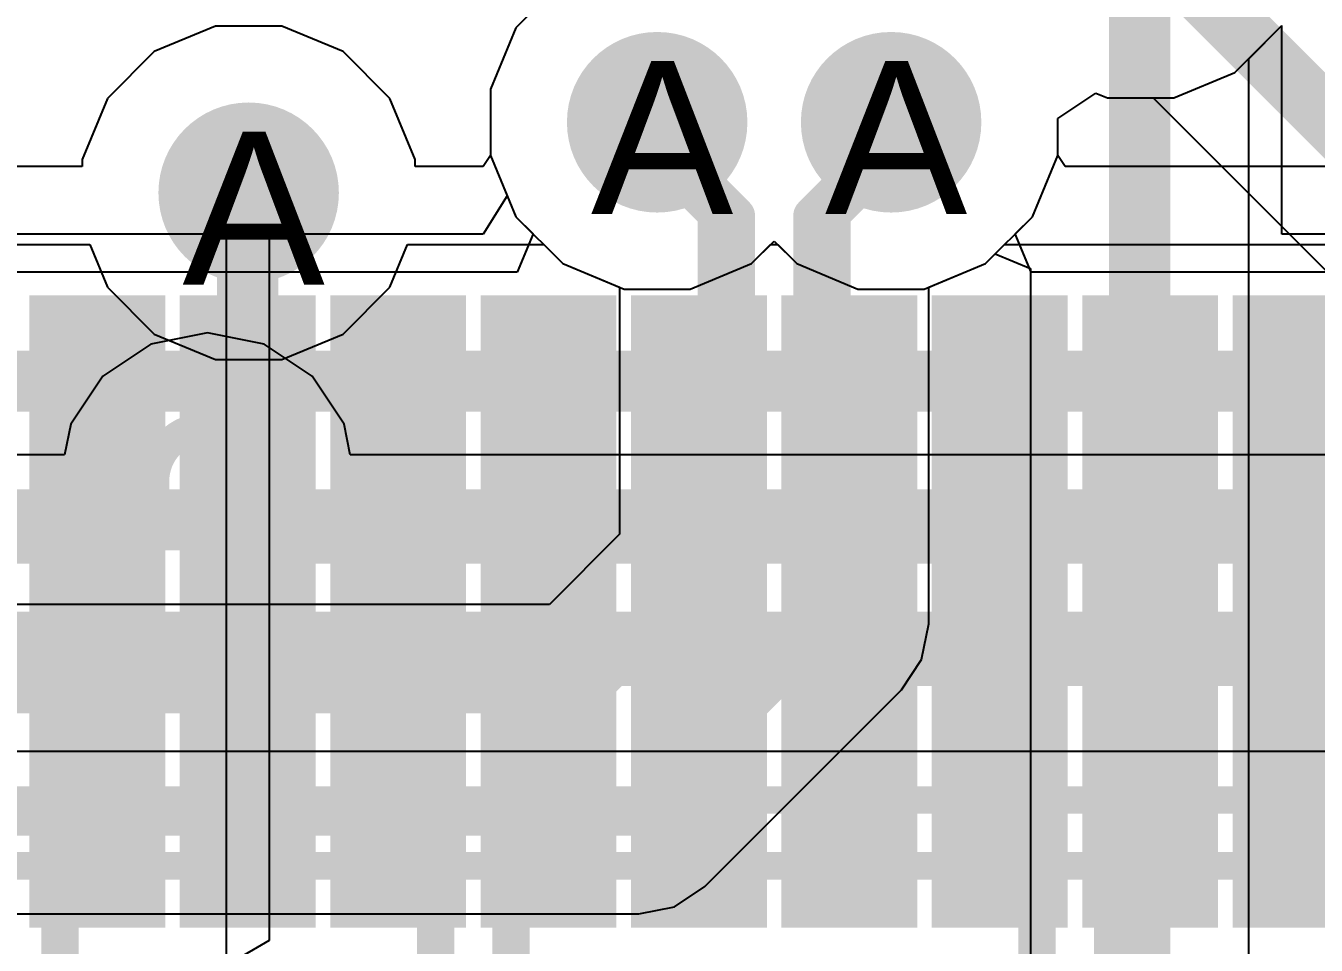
# Model space of a CAD drawing. Header units: inches. Extents: x 0 to 5271, y 0 to 5417.
# Drawn here: x 88.547 to 92.837, y 78.317 to 81.372 of the extents above; entities that cross this region are included whole.
import ezdxf

# ---------------------------------------------------------------- set-up
doc = ezdxf.new("R2010")
doc.units = ezdxf.units.IN
for name, color, linetype in [('Bottom Layer', 5, 'Continuous'), ('Drill Drawing', 1, 'Continuous'), ('L2_GND1', 16, 'Continuous'), ('L3_SIG1', 76, 'Continuous'), ('L4_PWR', 90, 'Continuous'), ('L5_GND2', 156, 'Continuous'), ('L6_SIG2', 130, 'Continuous'), ('L7_GND3', 216, 'Continuous'), ('Top Layer', 1, 'Continuous'), ('Top Paste', 8, 'Continuous'), ('Top Solder', 216, 'Continuous'), ('Via Holes', 16, 'Continuous')]:
    doc.layers.add(name, color=color, linetype=linetype)
doc.styles.add('Arial', font='', dxfattribs={"height": 0.2})
doc.styles.get('Arial').set_extended_font_data('Arial')

# ---------------------------------------------------------------- blocks, each defined once
blk = doc.blocks.new('AS0B826_S78B_7H_23')
at = {"layer": 'Top Layer'}
for points in [[(14.5752, 26.381), (14.9252, 26.381), (14.9252, 24.381), (14.5752, 24.381)], [(15.0751, 26.381), (15.4251, 26.381), (15.4251, 24.381), (15.0751, 24.381)], [(15.5752, 26.381), (15.9252, 26.381), (15.9252, 24.381), (15.5752, 24.381)], [(16.0751, 26.381), (16.4251, 26.381), (16.4251, 24.381), (16.0751, 24.381)], [(16.5752, 26.381), (16.9252, 26.381), (16.9252, 24.381), (16.5752, 24.381)], [(17.0751, 26.381), (17.4251, 26.381), (17.4251, 24.381), (17.0751, 24.381)], [(17.5749, 26.381), (17.9249, 26.381), (17.9249, 24.381), (17.5749, 24.381)], [(18.0751, 26.381), (18.4251, 26.381), (18.4251, 24.381), (18.0751, 24.381)], [(18.5752, 26.381), (18.9252, 26.381), (18.9252, 24.381), (18.5752, 24.381)]]:
    blk.add_hatch(color=1, dxfattribs=at).paths.add_polyline_path(points)
at = {"layer": 'Top Paste'}
for points in [[(14.5752, 26.381), (14.9252, 26.381), (14.9252, 24.381), (14.5752, 24.381)], [(15.0751, 26.381), (15.4251, 26.381), (15.4251, 24.381), (15.0751, 24.381)], [(15.5752, 26.381), (15.9252, 26.381), (15.9252, 24.381), (15.5752, 24.381)], [(16.0751, 26.381), (16.4251, 26.381), (16.4251, 24.381), (16.0751, 24.381)], [(16.5752, 26.381), (16.9252, 26.381), (16.9252, 24.381), (16.5752, 24.381)], [(17.0751, 26.381), (17.4251, 26.381), (17.4251, 24.381), (17.0751, 24.381)], [(17.5749, 26.381), (17.9249, 26.381), (17.9249, 24.381), (17.5749, 24.381)], [(18.0751, 26.381), (18.4251, 26.381), (18.4251, 24.381), (18.0751, 24.381)], [(18.5752, 26.381), (18.9252, 26.381), (18.9252, 24.381), (18.5752, 24.381)]]:
    blk.add_hatch(color=8, dxfattribs=at).paths.add_polyline_path(points)
at = {"layer": 'Top Solder'}
for points in [[(14.5244, 26.4318), (14.976, 26.4318), (14.976, 24.3302), (14.5244, 24.3302)], [(15.0243, 26.4318), (15.4759, 26.4318), (15.4759, 24.3302), (15.0243, 24.3302)], [(15.5244, 26.4318), (15.976, 26.4318), (15.976, 24.3302), (15.5244, 24.3302)], [(16.0243, 26.4318), (16.4759, 26.4318), (16.4759, 24.3302), (16.0243, 24.3302)], [(16.5244, 26.4318), (16.976, 26.4318), (16.976, 24.3302), (16.5244, 24.3302)], [(17.0243, 26.4318), (17.4759, 26.4318), (17.4759, 24.3302), (17.0243, 24.3302)], [(17.5241, 26.4318), (17.9757, 26.4318), (17.9757, 24.3302), (17.5241, 24.3302)], [(18.0243, 26.4318), (18.4759, 26.4318), (18.4759, 24.3302), (18.0243, 24.3302)], [(18.5244, 26.4318), (18.976, 26.4318), (18.976, 24.3302), (18.5244, 24.3302)]]:
    blk.add_hatch(color=216, dxfattribs=at).paths.add_polyline_path(points)

msp = doc.modelspace()

# ---------------------------------------------------------------- hatches: boundary and pattern name
at = {"layer": 'Bottom Layer'}
h = msp.add_hatch(color=5, dxfattribs=at)
edge = h.paths.add_edge_path()
edge.add_arc((90.6456, 81.0514), 0.3, 0, 360)
h = msp.add_hatch(color=5, dxfattribs=at)
edge = h.paths.add_edge_path()
edge.add_arc((91.4234, 81.0514), 0.3, 0, 360)
h = msp.add_hatch(color=5, dxfattribs=at)
edge = h.paths.add_edge_path()
edge.add_arc((89.2875, 80.8171), 0.3, 0, 360)
at = {"layer": 'L2_GND1'}
h = msp.add_hatch(color=16, dxfattribs=at)
edge = h.paths.add_edge_path()
edge.add_arc((90.6456, 81.0514), 0.3, 0, 360)
h = msp.add_hatch(color=16, dxfattribs=at)
edge = h.paths.add_edge_path()
edge.add_arc((91.4234, 81.0514), 0.3, 0, 360)
h = msp.add_hatch(color=16, dxfattribs=at)
edge = h.paths.add_edge_path()
edge.add_arc((89.2875, 80.8171), 0.3, 0, 360)
at = {"layer": 'L3_SIG1'}
h = msp.add_hatch(color=76, dxfattribs=at)
edge = h.paths.add_edge_path()
edge.add_arc((90.6456, 81.0514), 0.3, 0, 360)
h = msp.add_hatch(color=76, dxfattribs=at)
edge = h.paths.add_edge_path()
edge.add_arc((91.4234, 81.0514), 0.3, 0, 360)
h = msp.add_hatch(color=76, dxfattribs=at)
edge = h.paths.add_edge_path()
edge.add_arc((89.2875, 80.8171), 0.3, 0, 360)
at = {"layer": 'L4_PWR'}
h = msp.add_hatch(color=90, dxfattribs=at)
edge = h.paths.add_edge_path()
edge.add_arc((90.6456, 81.0514), 0.3, 0, 360)
h = msp.add_hatch(color=90, dxfattribs=at)
edge = h.paths.add_edge_path()
edge.add_arc((91.4234, 81.0514), 0.3, 0, 360)
h = msp.add_hatch(color=90, dxfattribs=at)
edge = h.paths.add_edge_path()
edge.add_arc((89.2875, 80.8171), 0.3, 0, 360)
at = {"layer": 'L5_GND2'}
h = msp.add_hatch(color=156, dxfattribs=at)
edge = h.paths.add_edge_path()
edge.add_arc((90.6456, 81.0514), 0.3, 0, 360)
h = msp.add_hatch(color=156, dxfattribs=at)
edge = h.paths.add_edge_path()
edge.add_arc((91.4234, 81.0514), 0.3, 0, 360)
h = msp.add_hatch(color=156, dxfattribs=at)
edge = h.paths.add_edge_path()
edge.add_arc((89.2875, 80.8171), 0.3, 0, 360)
at = {"layer": 'L6_SIG2'}
h = msp.add_hatch(color=130, dxfattribs=at)
edge = h.paths.add_edge_path()
edge.add_arc((90.6456, 81.0514), 0.3, 0, 360)
h = msp.add_hatch(color=130, dxfattribs=at)
edge = h.paths.add_edge_path()
edge.add_arc((91.4234, 81.0514), 0.3, 0, 360)
h = msp.add_hatch(color=130, dxfattribs=at)
edge = h.paths.add_edge_path()
edge.add_arc((89.2875, 80.8171), 0.3, 0, 360)
at = {"layer": 'L7_GND3'}
h = msp.add_hatch(color=216, dxfattribs=at)
edge = h.paths.add_edge_path()
edge.add_arc((90.6456, 81.0514), 0.3, 0, 360)
h = msp.add_hatch(color=216, dxfattribs=at)
edge = h.paths.add_edge_path()
edge.add_arc((91.4234, 81.0514), 0.3, 0, 360)
h = msp.add_hatch(color=216, dxfattribs=at)
edge = h.paths.add_edge_path()
edge.add_arc((89.2875, 80.8171), 0.3, 0, 360)
at = {"layer": 'Top Layer'}
h = msp.add_hatch(color=1, dxfattribs=at)
edge = h.paths.add_edge_path()
edge.add_arc((90.6456, 81.0514), 0.3, 0, 360)
h = msp.add_hatch(color=1, dxfattribs=at)
edge = h.paths.add_edge_path()
edge.add_arc((91.4234, 81.0514), 0.3, 0, 360)
h = msp.add_hatch(color=1, dxfattribs=at)
edge = h.paths.add_edge_path()
edge.add_arc((89.2875, 80.8171), 0.3, 0, 360)
at = {"layer": 'Via Holes'}
h = msp.add_hatch(color=7, dxfattribs=at)
edge = h.paths.add_edge_path()
edge.add_arc((90.6456, 81.0514), 0.15, 0, 360)
h = msp.add_hatch(color=7, dxfattribs=at)
edge = h.paths.add_edge_path()
edge.add_arc((91.4234, 81.0514), 0.15, 0, 360)
h = msp.add_hatch(color=7, dxfattribs=at)
edge = h.paths.add_edge_path()
edge.add_arc((89.2875, 80.8171), 0.15, 0, 360)

# ---------------------------------------------------------------- linework, layer by layer
at = {"layer": 'Bottom Layer'}
for p, q in [((90.3318, 81.5211), (90.176, 81.3652)), ((90.176, 81.3652), (90.0916, 81.1616)), ((92.6122, 81.2623), (92.7225, 81.3726)), ((92.6122, 76.5065), (92.6122, 81.2623)), ((90.0916, 81.1616), (90.0916, 80.9412)), ((90.0916, 80.9412), (90.176, 80.7376)), ((90.176, 80.7376), (90.3318, 80.5817)), ((90.9594, 80.5817), (91.0345, 80.6568)), ((91.0345, 80.6568), (91.1096, 80.5817)), ((91.7372, 80.5817), (91.7697, 80.6142)), ((91.7697, 80.6142), (91.8871, 80.5656)), ((90.3318, 80.5817), (90.5354, 80.4974)), ((90.7558, 80.4974), (90.9594, 80.5817)), ((91.1096, 80.5817), (91.3132, 80.4974)), ((91.5336, 80.4974), (91.7372, 80.5817)), ((91.8871, 80.5656), (91.8871, 76.5129)), ((90.5354, 80.4974), (90.7558, 80.4974)), ((91.3132, 80.4974), (91.5336, 80.4974))]:
    msp.add_line(p, q, dxfattribs=at)
msp.add_lwpolyline([(92.2496, 76.092, 0.2032, 0.2032, 0), (92.2496, 81.6832, 0.2032, 0.2032, 0)], format="xyseb", dxfattribs=at)
at = {"layer": 'L2_GND1'}
for p, q in [((90.3318, 81.5211), (90.176, 81.3652)), ((90.176, 81.3652), (90.0916, 81.1616)), ((92.5666, 81.2167), (92.7225, 81.3726)), ((92.363, 81.1324), (92.5666, 81.2167)), ((90.0916, 81.1616), (90.0916, 80.9412)), ((91.9774, 81.0634), (92.1044, 81.1482)), ((92.1044, 81.1482), (92.1426, 81.1324)), ((92.1426, 81.1324), (92.363, 81.1324)), ((91.9774, 80.9412), (91.9774, 81.0634)), ((90.0916, 80.9412), (90.176, 80.7376)), ((91.8931, 80.7376), (91.9774, 80.9412)), ((90.176, 80.7376), (90.3318, 80.5817)), ((91.7372, 80.5817), (91.8931, 80.7376)), ((90.3318, 80.5817), (90.5205, 80.5036)), ((91.5485, 80.5036), (91.7372, 80.5817)), ((90.5205, 80.5036), (90.5205, 79.6824)), ((91.5485, 79.3854), (91.5485, 80.5036)), ((90.5205, 79.6824), (90.2873, 79.4492)), ((90.2873, 79.4492), (86.8733, 79.4492)), ((91.5248, 79.2664), (91.5485, 79.3854)), ((91.4575, 79.1656), (91.5248, 79.2664)), ((90.8041, 78.5123), (91.4575, 79.1656)), ((90.7033, 78.4449), (90.8041, 78.5123)), ((87.1704, 78.4213), (90.5844, 78.4213)), ((90.5844, 78.4213), (90.7033, 78.4449))]:
    msp.add_line(p, q, dxfattribs=at)
for points in [[(90.6456, 80.9284, 0.1016, 0.1016, 0), (90.6456, 81.0514, 0.1016, 0.1016, 0)], [(91.4234, 80.9284, 0.1016, 0.1016, 0), (91.4234, 81.0514, 0.1016, 0.1016, 0)], [(90.6456, 80.9284, 0.1016, 0.1016, 0), (90.8313, 80.7427, 0.1016, 0.1016, 0)], [(91.2377, 80.7427, 0.1016, 0.1016, 0), (91.4234, 80.9284, 0.1016, 0.1016, 0)], [(90.8313, 79.5537, 0.1016, 0.1016, 0), (90.8313, 80.7427, 0.1016, 0.1016, 0)], [(91.2377, 79.3854, 0.1016, 0.1016, 0), (91.2377, 80.7427, 0.1016, 0.1016, 0)], [(90.416, 79.1384, 0.1016, 0.1016, 0), (90.8313, 79.5537, 0.1016, 0.1016, 0)], [(90.5844, 78.732, 0.1016, 0.1016, 0), (91.2377, 79.3854, 0.1016, 0.1016, 0)], [(86.8733, 79.1384, 0.1016, 0.1016, 0), (90.416, 79.1384, 0.1016, 0.1016, 0)], [(87.0416, 78.732, 0.1016, 0.1016, 0), (90.5844, 78.732, 0.1016, 0.1016, 0)]]:
    msp.add_lwpolyline(points, format="xyseb", dxfattribs=at)
for points in [[(90.6202, 81.0514, 0.0508, 0.0508, 1), (90.671, 81.0514, 0.0508, 0.0508, 1)], [(91.398, 81.0514, 0.0508, 0.0508, 1), (91.4488, 81.0514, 0.0508, 0.0508, 1)], [(90.6202, 80.9284, 0.0508, 0.0508, 1), (90.671, 80.9284, 0.0508, 0.0508, 1)], [(90.6202, 80.9284, 0.0508, 0.0508, 1), (90.671, 80.9284, 0.0508, 0.0508, 1)], [(91.398, 80.9284, 0.0508, 0.0508, 1), (91.4488, 80.9284, 0.0508, 0.0508, 1)], [(91.398, 80.9284, 0.0508, 0.0508, 1), (91.4488, 80.9284, 0.0508, 0.0508, 1)], [(90.8059, 80.7427, 0.0508, 0.0508, 1), (90.8567, 80.7427, 0.0508, 0.0508, 1)], [(90.8059, 80.7427, 0.0508, 0.0508, 1), (90.8567, 80.7427, 0.0508, 0.0508, 1)], [(91.2123, 80.7427, 0.0508, 0.0508, 1), (91.2631, 80.7427, 0.0508, 0.0508, 1)], [(91.2123, 80.7427, 0.0508, 0.0508, 1), (91.2631, 80.7427, 0.0508, 0.0508, 1)], [(90.8059, 79.5537, 0.0508, 0.0508, 1), (90.8567, 79.5537, 0.0508, 0.0508, 1)], [(90.8059, 79.5537, 0.0508, 0.0508, 1), (90.8567, 79.5537, 0.0508, 0.0508, 1)], [(91.2123, 79.3854, 0.0508, 0.0508, 1), (91.2631, 79.3854, 0.0508, 0.0508, 1)], [(91.2123, 79.3854, 0.0508, 0.0508, 1), (91.2631, 79.3854, 0.0508, 0.0508, 1)], [(90.3906, 79.1384, 0.0508, 0.0508, 1), (90.4414, 79.1384, 0.0508, 0.0508, 1)], [(90.3906, 79.1384, 0.0508, 0.0508, 1), (90.4414, 79.1384, 0.0508, 0.0508, 1)], [(90.559, 78.732, 0.0508, 0.0508, 1), (90.6098, 78.732, 0.0508, 0.0508, 1)], [(90.559, 78.732, 0.0508, 0.0508, 1), (90.6098, 78.732, 0.0508, 0.0508, 1)]]:
    msp.add_lwpolyline(points, format="xyseb", close=True, dxfattribs=at)
at = {"layer": 'L3_SIG1'}
for p, q in [((90.3318, 81.5211), (90.176, 81.3652)), ((90.176, 81.3652), (90.0916, 81.1616)), ((92.5666, 81.2167), (92.7225, 81.3726)), ((92.363, 81.1324), (92.5666, 81.2167)), ((90.0916, 81.1616), (90.0916, 80.9412)), ((91.9774, 81.0634), (92.1044, 81.1482)), ((92.1044, 81.1482), (92.1426, 81.1324)), ((92.1426, 81.1324), (92.363, 81.1324)), ((91.9774, 80.9412), (91.9774, 81.0634)), ((90.0916, 80.9412), (90.176, 80.7376)), ((91.8931, 80.7376), (91.9774, 80.9412)), ((90.176, 80.7376), (90.3318, 80.5817)), ((91.7372, 80.5817), (91.8931, 80.7376)), ((90.9594, 80.5817), (91.0345, 80.6568)), ((91.0345, 80.6568), (91.1096, 80.5817)), ((90.3318, 80.5817), (90.5354, 80.4974)), ((90.7558, 80.4974), (90.9594, 80.5817)), ((91.1096, 80.5817), (91.3132, 80.4974)), ((91.5336, 80.4974), (91.7372, 80.5817)), ((90.5354, 80.4974), (90.7558, 80.4974)), ((91.3132, 80.4974), (91.5336, 80.4974))]:
    msp.add_line(p, q, dxfattribs=at)
at = {"layer": 'L4_PWR'}
for p, q in [((90.3318, 81.5211), (90.176, 81.3652)), ((89.1774, 81.3711), (88.9737, 81.2867)), ((89.3977, 81.3711), (89.1774, 81.3711)), ((89.6014, 81.2867), (89.3977, 81.3711)), ((90.176, 81.3652), (90.0916, 81.1616)), ((92.5666, 81.2167), (92.7225, 81.3726)), ((88.9737, 81.2867), (88.8179, 81.1309)), ((89.7572, 81.1309), (89.6014, 81.2867)), ((92.363, 81.1324), (92.5666, 81.2167)), ((88.8179, 81.1309), (88.7335, 80.9273)), ((89.8415, 80.9273), (89.7572, 81.1309)), ((90.0916, 81.1616), (90.0916, 80.9412)), ((91.9774, 81.0634), (92.1044, 81.1482)), ((92.1044, 81.1482), (92.1426, 81.1324)), ((92.1426, 81.1324), (92.363, 81.1324)), ((91.9774, 80.9412), (91.9774, 81.0634)), ((88.7335, 80.9273), (88.7335, 80.904)), ((89.8415, 80.904), (89.8415, 80.9273)), ((90.0916, 80.9412), (90.0667, 80.904)), ((92.0023, 80.904), (91.9774, 80.9412)), ((88.7335, 80.904), (88.5022, 80.904)), ((90.0667, 80.904), (89.8415, 80.904)), ((96.0872, 80.904), (92.0023, 80.904)), ((88.3004, 80.645), (88.7592, 80.645)), ((88.7592, 80.645), (88.8179, 80.5033)), ((89.7572, 80.5033), (89.8159, 80.645)), ((89.8159, 80.645), (90.2685, 80.645)), ((90.2685, 80.645), (90.3318, 80.5817)), ((90.9594, 80.5817), (91.0227, 80.645)), ((91.0227, 80.645), (91.0463, 80.645)), ((91.0463, 80.645), (91.1096, 80.5817)), ((91.7372, 80.5817), (91.8005, 80.645)), ((91.8005, 80.645), (96.7417, 80.645)), ((90.3318, 80.5817), (90.5354, 80.4974)), ((90.7558, 80.4974), (90.9594, 80.5817)), ((91.1096, 80.5817), (91.3132, 80.4974)), ((91.5336, 80.4974), (91.7372, 80.5817)), ((88.8179, 80.5033), (88.9737, 80.3474)), ((89.6014, 80.3474), (89.7572, 80.5033)), ((90.5354, 80.4974), (90.7558, 80.4974)), ((91.3132, 80.4974), (91.5336, 80.4974)), ((88.9737, 80.3474), (89.1774, 80.2631)), ((89.3977, 80.2631), (89.6014, 80.3474)), ((89.1774, 80.2631), (89.3977, 80.2631))]:
    msp.add_line(p, q, dxfattribs=at)
at = {"layer": 'L5_GND2'}
for p, q in [((90.3318, 81.5211), (90.176, 81.3652)), ((90.176, 81.3652), (90.0916, 81.1616)), ((92.5666, 81.2167), (92.7225, 81.3726)), ((92.363, 81.1324), (92.5666, 81.2167)), ((90.0916, 81.1616), (90.0916, 80.9412)), ((91.9774, 81.0634), (92.1044, 81.1482)), ((92.1044, 81.1482), (92.1426, 81.1324)), ((92.1426, 81.1324), (92.363, 81.1324)), ((91.9774, 80.9412), (91.9774, 81.0634)), ((90.0916, 80.9412), (90.176, 80.7376)), ((91.8931, 80.7376), (91.9774, 80.9412)), ((90.176, 80.7376), (90.3318, 80.5817)), ((91.7372, 80.5817), (91.8931, 80.7376)), ((90.9594, 80.5817), (91.0345, 80.6568)), ((91.0345, 80.6568), (91.1096, 80.5817)), ((90.3318, 80.5817), (90.5354, 80.4974)), ((90.7558, 80.4974), (90.9594, 80.5817)), ((91.1096, 80.5817), (91.3132, 80.4974)), ((91.5336, 80.4974), (91.7372, 80.5817)), ((90.5354, 80.4974), (90.7558, 80.4974)), ((91.3132, 80.4974), (91.5336, 80.4974))]:
    msp.add_line(p, q, dxfattribs=at)
at = {"layer": 'L6_SIG2'}
for p, q in [((90.3318, 81.5211), (90.176, 81.3652)), ((90.176, 81.3652), (90.0916, 81.1616)), ((92.5666, 81.2167), (92.7225, 81.3726)), ((92.363, 81.1324), (92.5666, 81.2167)), ((90.0916, 81.1616), (90.0916, 80.9412)), ((91.9774, 81.0634), (92.1044, 81.1482)), ((92.1044, 81.1482), (92.1426, 81.1324)), ((92.1426, 81.1324), (92.363, 81.1324)), ((91.9774, 80.9412), (91.9774, 81.0634)), ((90.0916, 80.9412), (90.176, 80.7376)), ((91.8931, 80.7376), (91.9774, 80.9412)), ((90.176, 80.7376), (90.2331, 80.6805)), ((91.836, 80.6805), (91.8931, 80.7376)), ((90.2331, 80.6805), (90.1805, 80.5535)), ((91.8886, 80.5535), (91.836, 80.6805)), ((90.1805, 80.5535), (88.3884, 80.5535)), ((94.5258, 80.5535), (91.8886, 80.5535)), ((77.1884, 78.9616), (112.1802, 78.9616))]:
    msp.add_line(p, q, dxfattribs=at)
for points in [[(76.242, 80.1909, 0.2032, 0.2032, 0), (110.0613, 80.1909, 0.2032, 0.2032, 0)], [(76.581, 79.7306, 0.2032, 0.2032, 0), (111.0075, 79.7306, 0.2032, 0.2032, 0)], [(77.0382, 79.3242, 0.2032, 0.2032, 0), (112.395, 79.3242, 0.2032, 0.2032, 0)]]:
    msp.add_lwpolyline(points, format="xyseb", dxfattribs=at)
at = {"layer": 'L7_GND3'}
for p, q in [((90.3318, 81.5211), (90.176, 81.3652)), ((90.176, 81.3652), (90.0916, 81.1616)), ((90.0916, 81.1616), (90.0916, 80.9412)), ((91.9774, 81.0634), (92.1044, 81.1482)), ((92.1044, 81.1482), (92.1426, 81.1324)), ((92.1426, 81.1324), (92.294, 81.1324)), ((92.294, 81.1324), (93.1902, 80.2362)), ((91.9774, 80.9412), (91.9774, 81.0634)), ((90.0916, 80.9412), (90.176, 80.7376)), ((91.8931, 80.7376), (91.9774, 80.9412)), ((90.176, 80.7376), (90.3318, 80.5817)), ((91.7372, 80.5817), (91.8931, 80.7376)), ((90.9594, 80.5817), (91.0345, 80.6568)), ((91.0345, 80.6568), (91.1096, 80.5817)), ((90.3318, 80.5817), (90.5354, 80.4974)), ((90.7558, 80.4974), (90.9594, 80.5817)), ((91.1096, 80.5817), (91.3132, 80.4974)), ((91.5336, 80.4974), (91.7372, 80.5817)), ((90.5354, 80.4974), (90.7558, 80.4974)), ((91.3132, 80.4974), (91.5336, 80.4974)), ((89.1506, 80.3516), (88.9623, 80.3141)), ((89.3389, 80.3141), (89.1506, 80.3516)), ((88.9623, 80.3141), (88.8027, 80.2074)), ((89.4985, 80.2074), (89.3389, 80.3141)), ((88.8027, 80.2074), (88.696, 80.0478)), ((89.6052, 80.0478), (89.4985, 80.2074)), ((88.696, 80.0478), (88.6758, 79.9464)), ((89.6254, 79.9464), (89.6052, 80.0478)), ((88.6758, 79.9464), (88.3109, 79.9464)), ((105.0433, 79.9464), (89.6254, 79.9464))]:
    msp.add_line(p, q, dxfattribs=at)
for points in [[(92.2528, 81.6864, 0.2032, 0.2032, 0), (93.4466, 80.4926, 0.2032, 0.2032, 0)], [(88.9728, 79.8595, 0.1016, 0.1016, -1), (89.3284, 79.8595, 0.1016, 0.1016, 0)], [(88.9728, 79.8134, 0.1016, 0.1016, 0), (88.9728, 79.8595, 0.1016, 0.1016, 0)], [(89.3284, 79.8134, 0.1016, 0.1016, 0), (89.3284, 79.8595, 0.1016, 0.1016, 0)], [(88.9728, 79.8134, 0.1016, 0.1016, -0.414214), (88.795, 79.6356, 0.1016, 0.1016, 0)], [(89.5062, 79.6356, 0.1016, 0.1016, -0.414214), (89.3284, 79.8134, 0.1016, 0.1016, 0)], [(88.3645, 79.6356, 0.1016, 0.1016, 0), (88.795, 79.6356, 0.1016, 0.1016, 0)], [(89.5062, 79.6356, 0.1016, 0.1016, 0), (89.9126, 79.6356, 0.1016, 0.1016, 0)], [(89.9126, 79.6356, 0.1016, 0.1016, 0), (120.0587, 79.6356, 0.1016, 0.1016, 0)], [(88.0139, 79.2292, 0.1016, 0.1016, 0), (120.0587, 79.2292, 0.1016, 0.1016, 0)], [(86.9862, 78.7996, 0.0916, 0.0916, 0), (112.3011, 78.7996, 0.0916, 0.0916, 0)], [(86.8957, 78.581, 0.0916, 0.0916, 0), (112.2106, 78.581, 0.0916, 0.0916, 0)]]:
    msp.add_lwpolyline(points, format="xyseb", dxfattribs=at)
for points in [[(88.9474, 79.8595, 0.0508, 0.0508, 1), (88.9982, 79.8595, 0.0508, 0.0508, 1)], [(88.9474, 79.8595, 0.0508, 0.0508, 1), (88.9982, 79.8595, 0.0508, 0.0508, 1)], [(89.303, 79.8595, 0.0508, 0.0508, 1), (89.3538, 79.8595, 0.0508, 0.0508, 1)], [(89.303, 79.8595, 0.0508, 0.0508, 1), (89.3538, 79.8595, 0.0508, 0.0508, 1)], [(88.9474, 79.8134, 0.0508, 0.0508, 1), (88.9982, 79.8134, 0.0508, 0.0508, 1)], [(88.9474, 79.8134, 0.0508, 0.0508, 1), (88.9982, 79.8134, 0.0508, 0.0508, 1)], [(89.303, 79.8134, 0.0508, 0.0508, 1), (89.3538, 79.8134, 0.0508, 0.0508, 1)], [(89.303, 79.8134, 0.0508, 0.0508, 1), (89.3538, 79.8134, 0.0508, 0.0508, 1)], [(88.7696, 79.6356, 0.0508, 0.0508, 1), (88.8204, 79.6356, 0.0508, 0.0508, 1)], [(88.7696, 79.6356, 0.0508, 0.0508, 1), (88.8204, 79.6356, 0.0508, 0.0508, 1)], [(89.4808, 79.6356, 0.0508, 0.0508, 1), (89.5316, 79.6356, 0.0508, 0.0508, 1)], [(89.4808, 79.6356, 0.0508, 0.0508, 1), (89.5316, 79.6356, 0.0508, 0.0508, 1)], [(89.8872, 79.6356, 0.0508, 0.0508, 1), (89.938, 79.6356, 0.0508, 0.0508, 1)], [(89.8872, 79.6356, 0.0508, 0.0508, 1), (89.938, 79.6356, 0.0508, 0.0508, 1)]]:
    msp.add_lwpolyline(points, format="xyseb", close=True, dxfattribs=at)
at = {"layer": 'Top Layer'}
for p, q in [((90.3318, 81.5211), (90.176, 81.3652)), ((90.176, 81.3652), (90.0916, 81.1616)), ((92.7225, 80.68), (92.7225, 81.3726)), ((90.0916, 81.1616), (90.0916, 80.9412)), ((90.0916, 80.9412), (90.1472, 80.807)), ((90.1472, 80.807), (90.0676, 80.68)), ((89.2136, 80.68), (88.5013, 80.68)), ((89.2136, 78.2673), (89.2136, 80.68)), ((90.0676, 80.68), (89.3556, 80.68)), ((89.3556, 80.68), (89.3556, 78.3327)), ((96.2844, 80.68), (92.7225, 80.68)), ((89.3556, 78.3327), (89.2286, 78.2588))]:
    msp.add_line(p, q, dxfattribs=at)
for points in [[(90.6456, 81.0041, 0.1242, 0.1242, 0), (90.6456, 81.0514, 0.1242, 0.1242, 0)], [(91.4234, 81.0041, 0.1242, 0.1242, 0), (91.4234, 81.0514, 0.1242, 0.1242, 0)], [(90.6456, 81.0041, 0.1242, 0.1242, 0), (90.9089, 80.7407, 0.1242, 0.1242, 0)], [(91.1601, 80.7407, 0.1242, 0.1242, 0), (91.4234, 81.0041, 0.1242, 0.1242, 0)], [(89.2844, 79.426, 0.2032, 0.2032, 0), (89.2844, 80.7569, 0.2032, 0.2032, 0)], [(90.9089, 80.4366, 0.1242, 0.1242, 0), (90.9089, 80.7407, 0.1242, 0.1242, 0)], [(91.1601, 80.4366, 0.1242, 0.1242, 0), (91.1601, 80.7407, 0.1242, 0.1242, 0)], [(90.8975, 80.4252, 0.1242, 0.1242, 0), (90.9089, 80.4366, 0.1242, 0.1242, 0)], [(90.8975, 79.5389, 0.1242, 0.1242, 0), (90.8975, 80.4252, 0.1242, 0.1242, 0)], [(91.1601, 80.4366, 0.1242, 0.1242, 0), (91.1715, 80.4252, 0.1242, 0.1242, 0)], [(91.1715, 79.5389, 0.1242, 0.1242, 0), (91.1715, 80.4252, 0.1242, 0.1242, 0)], [(90.7846, 79.426, 0.1242, 0.1242, 0), (90.8975, 79.5389, 0.1242, 0.1242, 0)], [(91.1715, 79.5389, 0.1242, 0.1242, 0), (91.2844, 79.426, 0.1242, 0.1242, 0)], [(88.6717, 79.313, 0.1242, 0.1242, 0), (88.7846, 79.426, 0.1242, 0.1242, 0)], [(89.7846, 79.426, 0.1242, 0.1242, 0), (89.8975, 79.313, 0.1242, 0.1242, 0)], [(90.1715, 79.313, 0.1242, 0.1242, 0), (90.2844, 79.426, 0.1242, 0.1242, 0)], [(91.7843, 79.426, 0.1242, 0.1242, 0), (91.8972, 79.313, 0.1242, 0.1242, 0)], [(92.1715, 79.313, 0.1242, 0.1242, 0), (92.2844, 79.426, 0.1242, 0.1242, 0)], [(88.6717, 78.4269, 0.1242, 0.1242, 0), (88.6717, 79.313, 0.1242, 0.1242, 0)], [(89.8975, 78.4267, 0.1242, 0.1242, 0), (89.8975, 79.313, 0.1242, 0.1242, 0)], [(90.1715, 78.4267, 0.1242, 0.1242, 0), (90.1715, 79.313, 0.1242, 0.1242, 0)], [(91.8972, 78.4269, 0.1242, 0.1242, 0), (91.8972, 79.313, 0.1242, 0.1242, 0)], [(92.1715, 78.4269, 0.1242, 0.1242, 0), (92.1715, 79.313, 0.1242, 0.1242, 0)], [(88.6601, 78.4153, 0.1242, 0.1242, 0), (88.6717, 78.4269, 0.1242, 0.1242, 0)], [(88.6601, 77.9839, 0.1242, 0.1242, 0), (88.6601, 78.4153, 0.1242, 0.1242, 0)], [(89.8975, 78.4267, 0.1242, 0.1242, 0), (89.9089, 78.4153, 0.1242, 0.1242, 0)], [(89.9089, 77.2473, 0.1242, 0.1242, 0), (89.9089, 78.4153, 0.1242, 0.1242, 0)], [(90.1601, 78.4153, 0.1242, 0.1242, 0), (90.1715, 78.4267, 0.1242, 0.1242, 0)], [(90.1601, 77.2473, 0.1242, 0.1242, 0), (90.1601, 78.4153, 0.1242, 0.1242, 0)], [(91.8972, 78.4269, 0.1242, 0.1242, 0), (91.9088, 78.4153, 0.1242, 0.1242, 0)], [(91.9088, 78.2397, 0.1242, 0.1242, 0), (91.9088, 78.4153, 0.1242, 0.1242, 0)], [(92.16, 78.4153, 0.1242, 0.1242, 0), (92.1715, 78.4269, 0.1242, 0.1242, 0)], [(92.16, 78.1356, 0.1242, 0.1242, 0), (92.16, 78.4153, 0.1242, 0.1242, 0)]]:
    msp.add_lwpolyline(points, format="xyseb", dxfattribs=at)
for points in [[(90.6146, 81.0514, 0.0621, 0.0621, 1), (90.6767, 81.0514, 0.0621, 0.0621, 1)], [(91.3924, 81.0514, 0.0621, 0.0621, 1), (91.4545, 81.0514, 0.0621, 0.0621, 1)], [(90.6146, 81.0041, 0.0621, 0.0621, 1), (90.6767, 81.0041, 0.0621, 0.0621, 1)], [(90.6146, 81.0041, 0.0621, 0.0621, 1), (90.6767, 81.0041, 0.0621, 0.0621, 1)], [(91.3924, 81.0041, 0.0621, 0.0621, 1), (91.4545, 81.0041, 0.0621, 0.0621, 1)], [(91.3924, 81.0041, 0.0621, 0.0621, 1), (91.4545, 81.0041, 0.0621, 0.0621, 1)], [(89.2336, 80.7569, 0.1016, 0.1016, 1), (89.3352, 80.7569, 0.1016, 0.1016, 1)], [(90.8779, 80.7407, 0.0621, 0.0621, 1), (90.94, 80.7407, 0.0621, 0.0621, 1)], [(90.8779, 80.7407, 0.0621, 0.0621, 1), (90.94, 80.7407, 0.0621, 0.0621, 1)], [(91.1291, 80.7407, 0.0621, 0.0621, 1), (91.1911, 80.7407, 0.0621, 0.0621, 1)], [(91.1291, 80.7407, 0.0621, 0.0621, 1), (91.1911, 80.7407, 0.0621, 0.0621, 1)], [(90.8664, 80.4252, 0.0621, 0.0621, 1), (90.9285, 80.4252, 0.0621, 0.0621, 1)], [(90.8664, 80.4252, 0.0621, 0.0621, 1), (90.9285, 80.4252, 0.0621, 0.0621, 1)], [(90.8779, 80.4366, 0.0621, 0.0621, 1), (90.94, 80.4366, 0.0621, 0.0621, 1)], [(90.8779, 80.4366, 0.0621, 0.0621, 1), (90.94, 80.4366, 0.0621, 0.0621, 1)], [(91.1291, 80.4366, 0.0621, 0.0621, 1), (91.1911, 80.4366, 0.0621, 0.0621, 1)], [(91.1291, 80.4366, 0.0621, 0.0621, 1), (91.1911, 80.4366, 0.0621, 0.0621, 1)], [(91.1405, 80.4252, 0.0621, 0.0621, 1), (91.2026, 80.4252, 0.0621, 0.0621, 1)], [(91.1405, 80.4252, 0.0621, 0.0621, 1), (91.2026, 80.4252, 0.0621, 0.0621, 1)], [(90.8664, 79.5389, 0.0621, 0.0621, 1), (90.9285, 79.5389, 0.0621, 0.0621, 1)], [(90.8664, 79.5389, 0.0621, 0.0621, 1), (90.9285, 79.5389, 0.0621, 0.0621, 1)], [(91.1405, 79.5389, 0.0621, 0.0621, 1), (91.2026, 79.5389, 0.0621, 0.0621, 1)], [(91.1405, 79.5389, 0.0621, 0.0621, 1), (91.2026, 79.5389, 0.0621, 0.0621, 1)], [(89.2336, 79.426, 0.1016, 0.1016, 1), (89.3352, 79.426, 0.1016, 0.1016, 1)], [(88.7535, 79.426, 0.0621, 0.0621, 1), (88.8156, 79.426, 0.0621, 0.0621, 1)], [(89.7535, 79.426, 0.0621, 0.0621, 1), (89.8156, 79.426, 0.0621, 0.0621, 1)], [(90.2534, 79.426, 0.0621, 0.0621, 1), (90.3155, 79.426, 0.0621, 0.0621, 1)], [(90.7535, 79.426, 0.0621, 0.0621, 1), (90.8156, 79.426, 0.0621, 0.0621, 1)], [(91.2534, 79.426, 0.0621, 0.0621, 1), (91.3155, 79.426, 0.0621, 0.0621, 1)], [(91.7533, 79.426, 0.0621, 0.0621, 1), (91.8154, 79.426, 0.0621, 0.0621, 1)], [(92.2534, 79.426, 0.0621, 0.0621, 1), (92.3155, 79.426, 0.0621, 0.0621, 1)], [(88.6406, 79.313, 0.0621, 0.0621, 1), (88.7027, 79.313, 0.0621, 0.0621, 1)], [(88.6406, 79.313, 0.0621, 0.0621, 1), (88.7027, 79.313, 0.0621, 0.0621, 1)], [(89.8664, 79.313, 0.0621, 0.0621, 1), (89.9285, 79.313, 0.0621, 0.0621, 1)], [(89.8664, 79.313, 0.0621, 0.0621, 1), (89.9285, 79.313, 0.0621, 0.0621, 1)], [(90.1405, 79.313, 0.0621, 0.0621, 1), (90.2026, 79.313, 0.0621, 0.0621, 1)], [(90.1405, 79.313, 0.0621, 0.0621, 1), (90.2026, 79.313, 0.0621, 0.0621, 1)], [(91.8662, 79.313, 0.0621, 0.0621, 1), (91.9283, 79.313, 0.0621, 0.0621, 1)], [(91.8662, 79.313, 0.0621, 0.0621, 1), (91.9283, 79.313, 0.0621, 0.0621, 1)], [(92.1405, 79.313, 0.0621, 0.0621, 1), (92.2026, 79.313, 0.0621, 0.0621, 1)], [(92.1405, 79.313, 0.0621, 0.0621, 1), (92.2026, 79.313, 0.0621, 0.0621, 1)], [(88.6291, 78.4153, 0.0621, 0.0621, 1), (88.6912, 78.4153, 0.0621, 0.0621, 1)], [(88.6291, 78.4153, 0.0621, 0.0621, 1), (88.6912, 78.4153, 0.0621, 0.0621, 1)], [(88.6406, 78.4269, 0.0621, 0.0621, 1), (88.7027, 78.4269, 0.0621, 0.0621, 1)], [(88.6406, 78.4269, 0.0621, 0.0621, 1), (88.7027, 78.4269, 0.0621, 0.0621, 1)], [(89.8664, 78.4267, 0.0621, 0.0621, 1), (89.9285, 78.4267, 0.0621, 0.0621, 1)], [(89.8664, 78.4267, 0.0621, 0.0621, 1), (89.9285, 78.4267, 0.0621, 0.0621, 1)], [(89.8779, 78.4153, 0.0621, 0.0621, 1), (89.94, 78.4153, 0.0621, 0.0621, 1)], [(89.8779, 78.4153, 0.0621, 0.0621, 1), (89.94, 78.4153, 0.0621, 0.0621, 1)], [(90.1291, 78.4153, 0.0621, 0.0621, 1), (90.1912, 78.4153, 0.0621, 0.0621, 1)], [(90.1291, 78.4153, 0.0621, 0.0621, 1), (90.1912, 78.4153, 0.0621, 0.0621, 1)], [(90.1405, 78.4267, 0.0621, 0.0621, 1), (90.2026, 78.4267, 0.0621, 0.0621, 1)], [(90.1405, 78.4267, 0.0621, 0.0621, 1), (90.2026, 78.4267, 0.0621, 0.0621, 1)], [(91.8662, 78.4269, 0.0621, 0.0621, 1), (91.9283, 78.4269, 0.0621, 0.0621, 1)], [(91.8662, 78.4269, 0.0621, 0.0621, 1), (91.9283, 78.4269, 0.0621, 0.0621, 1)], [(91.8777, 78.4153, 0.0621, 0.0621, 1), (91.9398, 78.4153, 0.0621, 0.0621, 1)], [(91.8777, 78.4153, 0.0621, 0.0621, 1), (91.9398, 78.4153, 0.0621, 0.0621, 1)], [(92.1289, 78.4153, 0.0621, 0.0621, 1), (92.191, 78.4153, 0.0621, 0.0621, 1)], [(92.1289, 78.4153, 0.0621, 0.0621, 1), (92.191, 78.4153, 0.0621, 0.0621, 1)], [(92.1405, 78.4269, 0.0621, 0.0621, 1), (92.2026, 78.4269, 0.0621, 0.0621, 1)], [(92.1405, 78.4269, 0.0621, 0.0621, 1), (92.2026, 78.4269, 0.0621, 0.0621, 1)]]:
    msp.add_lwpolyline(points, format="xyseb", close=True, dxfattribs=at)

# ---------------------------------------------------------------- block references
msp.add_blockref('AS0B826_S78B_7H_23', (74.0344, 54.045))

# ---------------------------------------------------------------- texts
at = {"layer": 'Drill Drawing', "style": 'Arial'}
for p in [(90.4255, 80.7467), (91.2033, 80.7467), (89.0675, 80.5123)]:
    msp.add_text('A', height=0.508, dxfattribs=at).set_placement(p)

doc.saveas('drawing.dxf')
